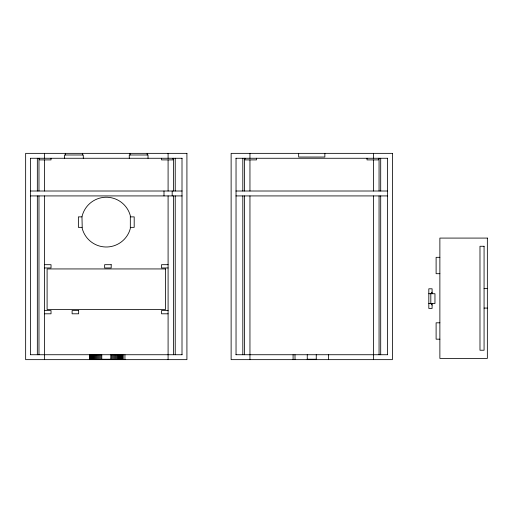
<?xml version="1.0" encoding="UTF-8"?>
<svg xmlns="http://www.w3.org/2000/svg" width="513" height="513" viewBox="0 0 513 513"><rect width="100%" height="100%" fill="white"/><g stroke="black" fill="none" stroke-linecap="round" stroke-linejoin="round"><path stroke-width="0.77" d="M89.384 359.645L89.422 354.733L89.48 359.645M81.965 216.877L82.247 215.678A24.887 24.887 0 0 1 130.321 215.678L130.321 228.561A24.887 24.887 0 0 1 82.247 228.561L81.965 216.877L78.374 216.877L78.374 227.355L81.965 227.355M432.093 292.198L430.817 293.712L430.817 303.536L432.093 305.049M30.485 158.267L182.102 158.267M235.942 158.267L387.571 158.267M30.485 191.009L182.128 191.009M235.916 191.009L387.571 191.009M30.485 195.921L182.128 195.921M235.916 195.921L387.571 195.921M130.603 216.877L134.194 216.877L134.194 227.355L130.603 227.355M439.872 257.321L436.108 257.321L436.108 273.692L439.872 273.692M44.477 264.689L51.024 264.689L51.024 267.959L44.477 267.959M168.091 264.689L161.537 264.689L161.537 267.959L168.091 267.959M484.073 288.428L487.35 288.428M428.817 293.712L434.96 293.712L434.96 303.536L428.817 303.536M484.073 308.076L487.35 308.076M44.477 310.532L51.024 310.532L51.024 313.802L44.477 313.802M168.091 310.532L161.537 310.532L161.537 313.802L168.091 313.802M439.872 322.805L436.108 322.805L436.108 339.183L439.872 339.183M30.485 354.733L182.102 354.733M235.942 354.733L387.571 354.733M101.779 359.235L110.789 359.235M307.255 359.235L316.258 359.235M89.384 357.189L89.608 359.645L89.563 354.733M432.093 293.712L432.093 288.8L428.817 288.8L428.817 308.448L432.093 308.448L432.093 303.536M387.482 158.267L387.482 354.733M380.697 158.267L380.697 191.009M380.697 195.921L380.697 354.733M379.062 158.267L379.062 191.009M379.062 195.921L379.062 354.733M378.472 158.267L378.472 159.902L367.013 159.902L367.013 158.267M373.56 153.355L373.56 158.267M373.56 159.902L373.56 191.009M373.56 195.921L373.56 359.645M328.621 354.733L328.621 359.645M324.857 153.355L324.857 157.036L298.662 157.036L298.662 153.355M316.258 354.733L316.258 359.645M307.255 354.733L307.255 359.645M294.981 354.733L295.039 359.645M293.09 354.733L293.09 359.645M256.5 158.267L256.5 159.902L245.041 159.902L245.041 158.267M249.953 153.355L249.953 158.267M249.953 159.902L249.953 191.009M249.953 195.921L249.953 359.645M244.451 158.267L244.451 191.009M244.451 195.921L244.451 354.733M242.816 158.267L242.816 191.009M242.816 195.921L242.816 354.733M236.038 158.267L236.038 354.733M182.006 158.267L182.006 354.733M175.228 158.267L175.228 191.009M175.228 195.921L175.228 354.733M173.593 158.267L173.593 191.009M173.593 195.921L173.593 354.733M173.003 158.267L173.003 159.902L161.537 159.902L161.537 158.267M172.182 191.009L172.182 195.921M168.091 153.355L168.091 158.267M168.091 159.902L168.091 191.009M168.091 195.921L168.091 359.645M163.993 191.009L163.993 195.921M148.033 158.267L148.033 154.99L129.27 154.99L129.27 158.267M147.212 153.355L147.212 154.99M130.09 153.355L130.09 154.99M124.948 354.733L124.948 359.645M123.005 354.733L123.056 359.645M122.825 354.733L122.825 359.645M122.575 354.733L122.575 359.645M122.254 354.733L122.254 359.645M121.863 354.733L121.863 359.645M121.408 354.733L121.408 359.645M120.888 354.733L120.888 359.645M120.305 354.733L120.305 359.645M119.664 354.733L119.664 359.645M118.965 354.733L118.965 359.645M118.208 354.733L118.208 359.645M117.4 354.733L117.4 359.645M116.547 354.733L116.547 359.645M115.649 354.733L115.649 359.645M114.713 354.733L114.713 359.645M113.745 354.733L113.745 359.645M112.738 354.733L112.738 359.645M111.706 354.733L111.706 359.645M110.789 354.733L110.789 359.645M101.779 354.733L101.779 359.645M100.862 354.733L100.862 359.645M99.83 354.733L99.83 359.645M98.823 354.733L98.823 359.645M97.855 354.733L97.855 359.645M96.912 354.733L96.912 359.645M96.021 354.733L96.021 359.645M95.168 354.733L95.168 359.645M94.36 354.733L94.36 359.645M93.603 354.733L93.603 359.645M92.904 354.733L92.904 359.645M92.263 354.733L92.263 359.645M91.68 354.733L91.68 359.645M91.16 354.733L91.16 359.645M90.705 354.733L90.705 359.645M90.314 354.733L90.314 359.645M89.993 354.733L89.993 359.645M89.743 354.733L89.743 359.645M83.298 158.267L83.298 154.99L64.535 154.99L64.535 158.267M82.478 153.355L82.478 154.99M65.35 153.355L65.35 154.99M51.024 158.267L51.024 159.902L39.565 159.902L39.565 158.267M44.477 153.355L44.477 158.267M44.477 159.902L44.477 191.009M44.477 195.921L44.477 359.645M38.975 158.267L38.975 191.009M38.975 195.921L38.975 354.733M37.34 158.267L37.34 191.009M37.34 195.921L37.34 354.733M30.562 158.267L30.562 354.733M186.918 153.355L25.65 153.355L25.65 359.645L186.918 359.645L186.918 153.355M392.387 153.355L231.126 153.355L231.126 359.645L392.387 359.645L392.387 153.355M487.35 238.083L439.872 238.083L439.872 358.42L487.35 358.42L487.35 238.083M484.073 246.266L479.982 246.266L479.982 350.232L484.073 350.232L484.073 246.266M111.193 264.689L104.646 264.689L104.646 267.959L111.193 267.959L111.193 264.689M165.468 268.94L47.1 268.94L47.1 309.544L165.468 309.544L165.468 268.94M78.656 310.532L72.109 310.532L72.109 313.802L78.656 313.802L78.656 310.532"/></g></svg>
